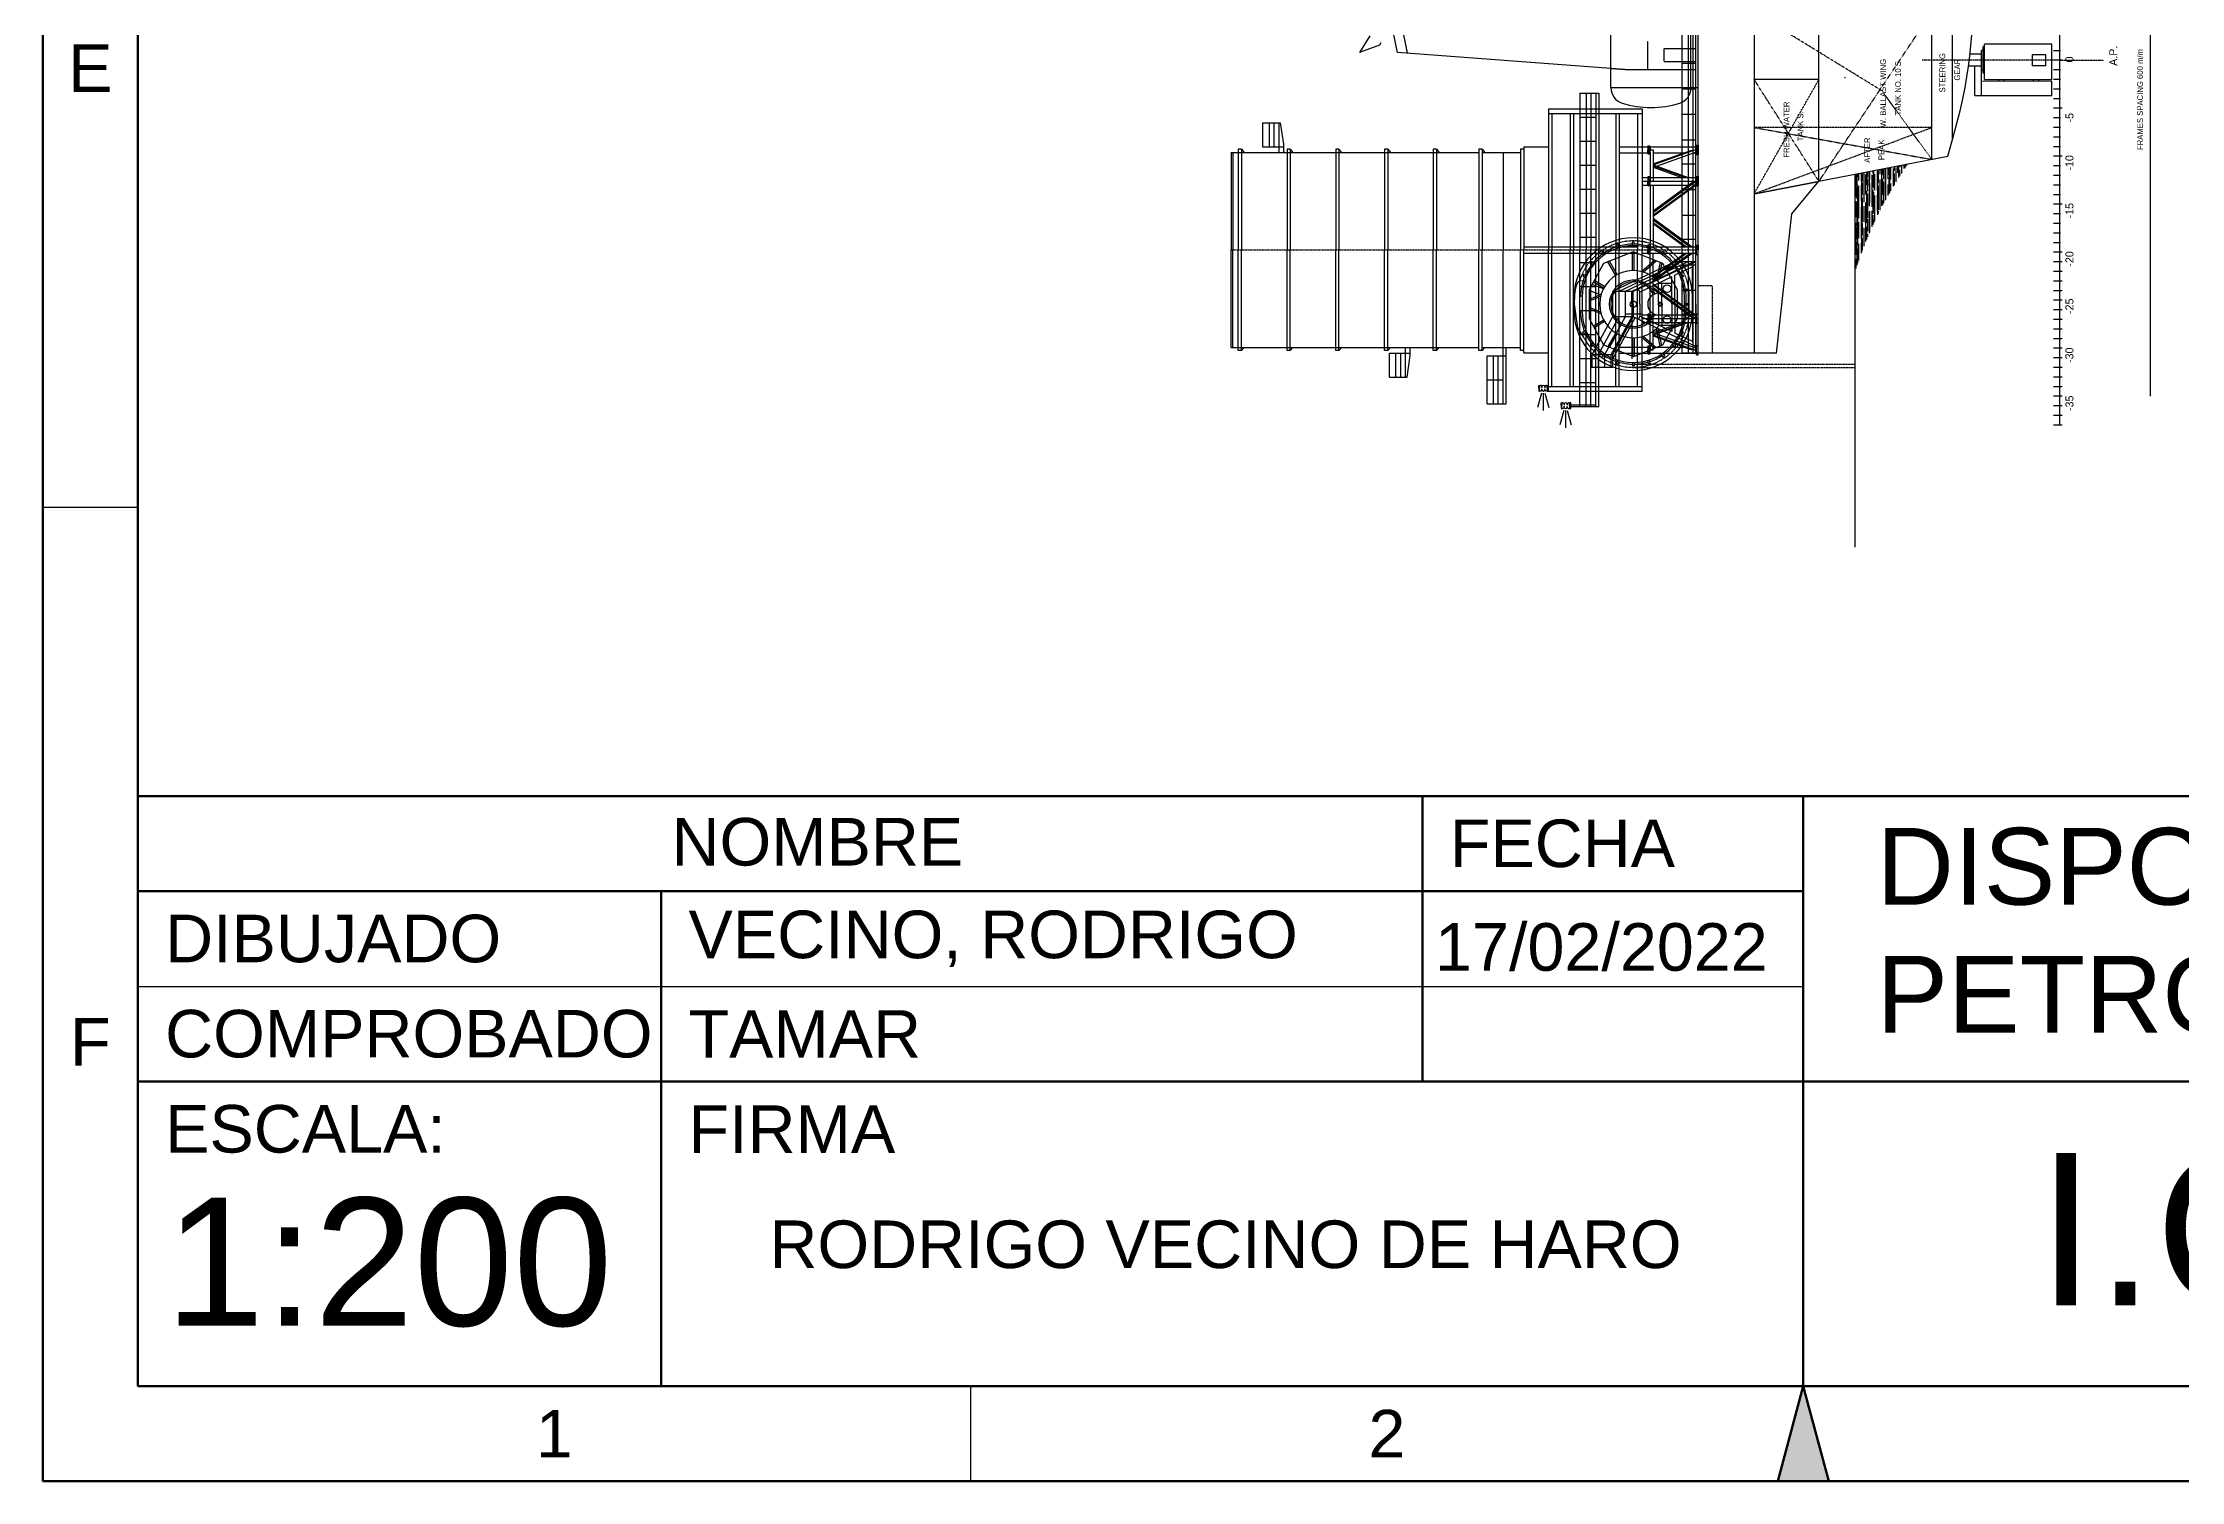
# Model space of a CAD drawing. Header units: millimetres. Extents: x 315178 to 535220, y 80241 to 421603.
# Drawn here: x 315178 to 448819, y 80241 to 170138 of the extents above; entities that cross this region are included whole.
import ezdxf

# ---------------------------------------------------------------- set-up
doc = ezdxf.new("R2010")
doc.units = ezdxf.units.MM
doc.linetypes.add('DASHDOT2', pattern=[12.7, 6.35, -3.175, 0, -3.175])
doc.linetypes.add('HIDDEN2', pattern=[4.7625, 3.175, -1.5875])
doc.layers.add('01 grueso', color=2, linetype='Continuous', lineweight=50, plot=False)
doc.layers.add('03 fina', color=3, linetype='Continuous', lineweight=25, plot=False)
doc.layers.add('05 Cotas', color=6, linetype='Continuous', lineweight=25)
for name, color, linetype in [('AUX-013', 7, 'DASHDOT2'), ('DIB-013', 7, 'Continuous'), ('DIB-018', 6, 'Continuous'), ('DIB-035', 1, 'Continuous'), ('DIB-050', 111, 'Continuous'), ('DIB-065', 4, 'Continuous'), ('EJES', 6, 'DASHDOT2'), ('OCU-035', 1, 'HIDDEN2'), ('PIPES-018', 50, 'Continuous'), ('TEX-018', 6, 'Continuous')]:
    doc.layers.add(name, color=color, linetype=linetype)

# ---------------------------------------------------------------- blocks, each defined once
blk = doc.blocks.new('*X180')
at = {"color": 0}
for p, q in [((-13936, 532862), (-13325, 532862)), ((-13714, 532790), (-12275, 532790)), ((-13595, 532750), (-12700, 532750)), ((-13435, 532695), (-12375, 532695)), ((-13075, 532862), (-11075, 532862)), ((-12966, 532528), (-12325, 532528)), ((-12892, 532500), (-9250, 532500)), ((-12779, 532458), (-12025, 532458)), ((-12525, 532360), (-11375, 532360)), ((-12450, 532750), (-8700, 532750)), ((-12249, 532250), (-9800, 532250)), ((-12108, 532192), (-11325, 532192)), ((-12088, 532790), (-11338, 532790)), ((-12075, 532528), (-10075, 532528)), ((-12025, 532695), (-11025, 532695)), ((-11946, 532125), (-11775, 532125)), ((-11837, 532458), (-11087, 532458)), ((-11711, 532025), (-10375, 532025)), ((-11654, 532000), (-10350, 532000)), ((-11587, 532125), (-10837, 532125)), ((-11255, 532790), (-9755, 532790)), ((-11075, 532192), (-9075, 532192)), ((-11025, 532360), (-10025, 532360)), ((-11005, 532458), (-9505, 532458)), ((-10775, 532695), (-8775, 532695)), ((-10755, 532125), (-9255, 532125)), ((-10725, 532862), (-9725, 532862)), ((-10025, 532025), (-9025, 532025)), ((-9850, 532000), (-8600, 532000)), ((-9775, 532360), (-7930, 532360)), ((-9725, 532528), (-8725, 532528)), ((-9568, 532790), (-8818, 532790)), ((-9475, 532862), (-8028, 532862)), ((-9317, 532458), (-8568, 532458)), ((-9300, 532250), (-8050, 532250)), ((-9067, 532125), (-8317, 532125)), ((-8775, 532025), (-7865, 532025)), ((-8750, 532500), (-7957, 532500)), ((-8735, 532790), (-8014, 532790)), ((-8725, 532192), (-7898, 532192)), ((-8485, 532458), (-7949, 532458)), ((-8475, 532528), (-7963, 532528)), ((-8425, 532695), (-7995, 532695)), ((-8350, 532000), (-7860, 532000)), ((-8235, 532125), (-7885, 532125)), ((-8200, 532750), (-8006, 532750)), ((-11325, 531858), (-10325, 531858)), ((-11191, 531792), (-10588, 531792)), ((-11099, 531750), (-10900, 531750)), ((-10971, 531690), (-9375, 531690)), ((-10577, 531500), (-9700, 531500)), ((-10505, 531792), (-9005, 531792)), ((-10497, 531460), (-10338, 531460)), ((-10400, 531750), (-9150, 531750)), ((-10325, 531522), (-9325, 531522)), ((-10289, 531355), (-8375, 531355)), ((-10255, 531460), (-8755, 531460)), ((-10075, 531858), (-8075, 531858)), ((-10000, 531250), (-7715, 531250)), ((-9967, 531188), (-9675, 531188)), ((-9854, 531128), (-8505, 531128)), ((-9655, 531020), (-9625, 531020)), ((-9619, 531000), (-7666, 531000)), ((-9450, 531500), (-7763, 531500)), ((-9375, 531020), (-7670, 531020)), ((-9355, 530852), (-8675, 530852)), ((-9325, 531188), (-8325, 531188)), ((-9254, 530795), (-8255, 530795)), ((-9175, 530750), (-7618, 530750)), ((-9075, 531522), (-7768, 531522)), ((-9063, 530685), (-8625, 530685)), ((-9025, 531690), (-8025, 531690)), ((-8900, 531750), (-7812, 531750)), ((-8818, 531792), (-8068, 531792)), ((-8568, 531460), (-7818, 531460)), ((-8375, 530685), (-7605, 530685)), ((-8325, 530852), (-7637, 530852)), ((-8317, 531128), (-7691, 531128)), ((-8075, 531188), (-7703, 531188)), ((-8068, 530795), (-7626, 530795)), ((-8025, 531355), (-7735, 531355)), ((-7985, 531792), (-7820, 531792)), ((-8781, 530518), (-7675, 530518)), ((-8752, 530500), (-7900, 530500)), ((-8690, 530462), (-8005, 530462)), ((-8507, 530350), (-7625, 530350)), ((-8240, 530182), (-7507, 530182)), ((-8158, 530130), (-7755, 530130)), ((-7981, 530015), (-7975, 530015)), ((-7958, 530000), (-7472, 530000)), ((-7950, 530250), (-7520, 530250)), ((-7818, 530462), (-7562, 530462)), ((-7675, 529848), (-7442, 529848)), ((-7655, 529798), (-7505, 529798)), ((-7625, 530015), (-7475, 530015)), ((-7567, 530130), (-7497, 530130)), ((-7550, 529750), (-7423, 529750)), ((-7483, 529680), (-7410, 529680))]:
    blk.add_line(p, q, dxfattribs=at)
blk = doc.blocks.new('OFFLO-PE')
at = {"layer": 'AUX-013'}
for p, q in [((-889, 3899), (-889, -1799)), ((-689, 3850), (-689, -1817)), ((2610, 400), (3512, 400))]:
    blk.add_line(p, q, dxfattribs=at)
for centre, start, end in [((2610, 3901), 118.27635, 180), ((3512, 3901), 0, 73.89949), ((2610, 3899), 180, 270), ((3512, 3899), 270, 0)]:
    blk.add_arc(centre, 3499, start, end, dxfattribs=at)
at = {"layer": 'DIB-013'}
for p, q in [((1585, 7384), (952, 6982)), ((1203, 7019), (1289, 7069)), ((1314, 6826), (1203, 7019)), ((1407, 6865), (1289, 7069)), ((3061, 7600), (1585, 7384)), ((3512, 7600), (2610, 7600)), ((3512, 7100), (2610, 7100)), ((3671, 7568), (3061, 7600)), ((3973, 7536), (3671, 7568)), ((4206, 7474), (3973, 7536)), ((4391, 7391), (4206, 7474)), ((4470, 7291), (4391, 7391)), ((4468, 6954), (4504, 7047)), ((4511, 7198), (4470, 7291)), ((4504, 7047), (4511, 7198)), ((4715, 6865), (4833, 7069)), ((4808, 6826), (4919, 7019)), ((4919, 7019), (4833, 7069)), ((-254, 5756), (-204, 5843)), ((-69, 5649), (-254, 5756)), ((511, 5753), (-209, 3878)), ((-13, 5732), (-204, 5843)), ((1218, 4906), (370, 5396)), ((383, 6507), (454, 6578)), ((546, 6345), (383, 6507)), ((1268, 4993), (407, 5490)), ((623, 6408), (454, 6578)), ((2163, 6664), (511, 5753)), ((1968, 5693), (1590, 6348)), ((2055, 5743), (1677, 6396)), ((3959, 6664), (2163, 6664)), ((2768, 6664), (2469, 5915)), ((2875, 6664), (2589, 5946)), ((3532, 5946), (3246, 6664)), ((3653, 5915), (3354, 6664)), ((3626, 5899), (3921, 6663)), ((5611, 5753), (3959, 6664)), ((4011, 5773), (4286, 6484)), ((4067, 5743), (4444, 6396)), ((4154, 5693), (4532, 6348)), ((4854, 4993), (5715, 5490)), ((4904, 4906), (5752, 5396)), ((5499, 6408), (5668, 6578)), ((5576, 6345), (5739, 6507)), ((6337, 3915), (5611, 5753)), ((5739, 6507), (5668, 6578)), ((6135, 5732), (6325, 5843)), ((6191, 5649), (6375, 5756)), ((6375, 5756), (6325, 5843)), ((-686, 4852), (-660, 4949)), ((-462, 4792), (-686, 4852)), ((-433, 4888), (-660, 4949)), ((6555, 4888), (6782, 4949)), ((6584, 4792), (6807, 4852)), ((6807, 4852), (6782, 4949)), ((-1089, 3899), (-1089, 3901)), ((-813, 3850), (-813, 3950)), ((-589, 3950), (-813, 3950)), ((-589, 3850), (-813, 3850)), ((-462, 3008), (-668, 2953)), ((-642, 2856), (-668, 2953)), ((-433, 2912), (-642, 2856)), ((-209, 3878), (511, 2047)), ((962, 3950), (-202, 3950)), ((962, 3850), (-190, 3850)), ((1023, 3392), (307, 2580)), ((1055, 3278), (346, 2472)), ((5067, 3278), (5776, 2472)), ((5099, 3392), (5815, 2580)), ((5160, 3950), (6324, 3950)), ((5160, 3850), (6312, 3850)), ((5611, 2047), (6337, 3915)), ((6555, 2912), (6764, 2856)), ((6584, 3008), (6790, 2953)), ((6711, 3950), (6935, 3950)), ((6711, 3850), (6935, 3850)), ((6764, 2856), (6790, 2953)), ((6935, 3850), (6935, 3950)), ((7211, 3901), (7211, 3899)), ((-69, 2151), (-248, 2048)), ((-248, 2048), (-198, 1961)), ((-13, 2068), (-198, 1961)), ((546, 1455), (406, 1316)), ((443, 2221), (1537, 2455)), ((623, 1392), (476, 1245)), ((480, 2127), (1621, 2371)), ((511, 2047), (2163, 1136)), ((3959, 1136), (5611, 2047)), ((5642, 2127), (4501, 2371)), ((5679, 2221), (4585, 2455)), ((5499, 1392), (5645, 1245)), ((5576, 1455), (5716, 1316)), ((6135, 2068), (6319, 1961)), ((6191, 2151), (6369, 2048)), ((6369, 2048), (6319, 1961)), ((406, 1316), (476, 1245)), ((1314, 974), (1221, 813)), ((1221, 813), (1307, 763)), ((1407, 935), (1307, 763)), ((2160, 732), (2112, 552)), ((2209, 526), (2112, 552)), ((2163, 1136), (3959, 1136)), ((2260, 719), (2209, 526)), ((2610, 700), (3512, 700)), ((2610, 600), (3011, 600)), ((2610, 200), (3512, 200)), ((3011, 700), (3011, 499)), ((3111, 499), (3011, 499)), ((3111, 700), (3111, 499)), ((3111, 600), (3512, 600)), ((3861, 719), (3918, 508)), ((4015, 534), (3918, 508)), ((3962, 732), (4015, 534)), ((4715, 935), (4814, 763)), ((4808, 974), (4901, 813)), ((4901, 813), (4814, 763)), ((5716, 1316), (5645, 1245))]:
    blk.add_line(p, q, dxfattribs=at)
blk.add_circle((3061, 3900), 200, dxfattribs=at)
for centre, radius, start, end in [((2610, 3901), 3699, 90, 180), ((2610, 3901), 3199, 90, 180), ((2610, 3901), 3299, 114.08315, 128.59193), ((2610, 3901), 3299, 90, 112.33405), ((3512, 3901), 3699, 0, 90), ((3512, 3901), 3299, 67.66595, 90), ((3512, 3901), 3199, 0, 90), ((3512, 3901), 3299, 51.40807, 65.91685), ((2610, 3901), 3299, 146.96561, 162.11991), ((2610, 3901), 3299, 130.33689, 145.22473), ((3061, 3900), 2100, 308.84888, 231.15112), ((3061, 3900), 1500, 295.29383, 244.70617), ((3512, 3901), 3299, 34.77527, 49.66311), ((3512, 3901), 3299, 17.88009, 33.03439), ((2610, 3901), 3299, 163.8578, 179.14896), ((3061, 3900), 1400, 295.41568, 244.58432), ((3512, 3901), 3299, 0.85104, 16.1422), ((2610, 3899), 3699, 180, 270), ((2610, 3899), 3299, 180.85104, 196.1422), ((2610, 3899), 3199, 180, 270), ((2610, 3899), 3299, 197.88009, 213.03439), ((3512, 3899), 3199, 270, 0), ((3512, 3899), 3699, 270, 0), ((3512, 3899), 3299, 326.96561, 342.11991), ((3512, 3899), 3299, 343.8578, 359.14896), ((2610, 3899), 3299, 214.77527, 229.66311), ((3512, 3899), 3299, 310.33689, 325.22473), ((2610, 3899), 3299, 231.40807, 245.91685), ((2610, 3899), 3299, 247.66595, 261.70834), ((2610, 3899), 3299, 263.4605, 270), ((3512, 3899), 3299, 270, 276.5395), ((3512, 3899), 3299, 278.29166, 292.33405), ((3512, 3899), 3299, 294.08315, 308.59193)]:
    blk.add_arc(centre, radius, start, end, dxfattribs=at)
at = {"layer": 'DIB-018'}
for p, q in [((-903, 5200), (-903, 6500)), ((-103, 6500), (-903, 6500)), ((-103, 6100), (-903, 6100)), ((-103, 5700), (-903, 5700)), ((2277, 5200), (-103, 6500)), ((-103, 5200), (-103, 6500)), ((2277, 4800), (-103, 6100)), ((2277, 4400), (-103, 5700)), ((-103, 5300), (-903, 5300)), ((-103, 5200), (-903, 5200)), ((2222, 3785), (-368, 5200)), ((2277, 4000), (-103, 5300)), ((2277, 3900), (-103, 5200)), ((3845, 5200), (2277, 5200)), ((2277, 3900), (2277, 5200)), ((3845, 4800), (2277, 4800)), ((3845, 4400), (2277, 4400)), ((5706, 1300), (3845, 5200)), ((3845, 3900), (3845, 5200)), ((5706, 900), (3845, 4800)), ((5706, 500), (3845, 4400)), ((2277, 4000), (-359, 4000)), ((415, 0), (2277, 3900)), ((1351, 1496), (2308, 3500)), ((2308, 3500), (2127, 3586)), ((3061, 4000), (2277, 4000)), ((3061, 3900), (2277, 3900)), ((3061, 3500), (2308, 3500)), ((3061, 4000), (3845, 4000)), ((3061, 3900), (3845, 3900)), ((3061, 3500), (3814, 3500)), ((3814, 3500), (3995, 3586)), ((4771, 1496), (3814, 3500)), ((5706, 100), (3845, 4000)), ((5706, 0), (3845, 3900)), ((3061, 1496), (1351, 1496)), ((3061, 2319), (1744, 2319)), ((1744, 2319), (1744, 1496)), ((3061, 2119), (1744, 2119)), ((3061, 2319), (4378, 2319)), ((3061, 2119), (4378, 2119)), ((3061, 1496), (4771, 1496)), ((4378, 2319), (4378, 1496)), ((3061, 0), (415, 0)), ((733, 200), (1256, 1296)), ((3061, 200), (733, 200)), ((3061, 1296), (1256, 1296)), ((3061, 1296), (4866, 1296)), ((3061, 200), (5389, 200)), ((3061, 0), (5706, 0)), ((5389, 200), (4866, 1296)), ((5706, 0), (5706, 1300))]:
    blk.add_line(p, q, dxfattribs=at)
for centre, radius in [((2093, 1789), 240), ((3061, 2215), 127), ((3061, 2215), 80.4), ((4029, 1789), 240)]:
    blk.add_circle(centre, radius, dxfattribs=at)
blk.add_arc((3061, 2319), 679, 0, 180, dxfattribs=at)

msp = doc.modelspace()

# ---------------------------------------------------------------- hatches: boundary and pattern name
at = {"layer": '01 grueso'}
h = msp.add_hatch(color=256, dxfattribs=at)
h.dxf.hatch_style = 1
h.paths.add_polyline_path([(426792, 80241), (423605, 80241), (425199, 86188)])

# ---------------------------------------------------------------- linework, layer by layer
for p, q in [((321125, 415656), (321125, 86188)), ((321125, 123060), (529272, 123060)), ((401410, 123060), (401410, 105218)), ((425199, 123060), (425199, 86188)), ((321125, 117113), (425199, 117113)), ((353834, 117113), (353834, 86188)), ((321125, 105218), (529272, 105218)), ((321125, 86188), (529272, 86188)), ((425199, 86188), (423605, 80241)), ((425199, 86188), (426792, 80241))]:
    msp.add_line(p, q, dxfattribs=at)
msp.add_lwpolyline([(315178, 80241), (535220, 80241), (535220, 421603), (315178, 421603)], close=True, dxfattribs=at)
at = {"layer": '03 fina'}
for p, q in [((321125, 141099), (315178, 141099)), ((321125, 111166), (425199, 111166)), ((373162, 86188), (373162, 80241))]:
    msp.add_line(p, q, dxfattribs=at)
at = {"layer": 'AUX-013'}
for p, q in [((430116, 167137), (422127, 172043)), ((426177, 161480), (433227, 172043)), ((441177, 169043), (432634, 169043)), ((441267, 169043), (443962, 169043)), ((422127, 160699), (426177, 167843)), ((426177, 161480), (422127, 167843)), ((433227, 162849), (430116, 167137)), ((422127, 164843), (433227, 162849)), ((422127, 160699), (433227, 164843)), ((389450, 157193), (418627, 157193)), ((420276, 149854), (428427, 149854)), ((420294, 150055), (428427, 150055))]:
    msp.add_line(p, q, dxfattribs=at)
at = {"layer": 'DIB-013'}
for p, q in [((408675, 148725), (408724, 148725)), ((408675, 148549), (408675, 148725)), ((408675, 148549), (408675, 148373)), ((408675, 148373), (408724, 148373)), ((408724, 148725), (408724, 148549)), ((408724, 148373), (408724, 148549)), ((408860, 148644), (408860, 148581)), ((408860, 148455), (408860, 148518)), ((409057, 148644), (409057, 148581)), ((409057, 148455), (409057, 148518)), ((409194, 148725), (409242, 148725)), ((409194, 148549), (409194, 148725)), ((409194, 148549), (409194, 148373)), ((409194, 148373), (409280, 148373)), ((409280, 148725), (409232, 148725)), ((409280, 148373), (409280, 148725)), ((408846, 148240), (408598, 147351)), ((408947, 148240), (408947, 147166)), ((409049, 148240), (409297, 147351)), ((410236, 147149), (409989, 146260)), ((410065, 147635), (410115, 147635)), ((410065, 147459), (410065, 147635)), ((410065, 147459), (410065, 147283)), ((410065, 147283), (410115, 147283)), ((410115, 147635), (410115, 147459)), ((410115, 147283), (410115, 147459)), ((410251, 147553), (410251, 147490)), ((410251, 147365), (410251, 147428)), ((410338, 147149), (410338, 146076)), ((410440, 147149), (410687, 146260)), ((410447, 147553), (410447, 147490)), ((410447, 147365), (410447, 147428)), ((410584, 147635), (410633, 147635)), ((410584, 147459), (410584, 147635)), ((410584, 147459), (410584, 147283)), ((410584, 147283), (410671, 147283)), ((410671, 147635), (410622, 147635)), ((410671, 147283), (410671, 147635))]:
    msp.add_line(p, q, dxfattribs=at)
for centre, radius, start, end in [((408789, 148653), 71.6, 349.04921, 157.00569), ((408789, 148446), 71.6, 202.99431, 10.95079), ((408958, 148625), 99.9, 0, 180), ((408958, 148473), 99.9, 180, 0), ((409128, 148653), 71.6, 22.99431, 190.95079), ((409128, 148446), 71.6, 169.04921, 337.00569), ((410180, 147562), 71.6, 349.04921, 157.00569), ((410180, 147355), 71.6, 202.99431, 10.95079), ((410349, 147535), 99.9, 0, 180), ((410349, 147383), 99.9, 180, 0), ((410518, 147562), 71.6, 22.99431, 190.95079), ((410518, 147355), 71.6, 169.04921, 337.00569)]:
    msp.add_arc(centre, radius, start, end, dxfattribs=at)
at = {"layer": 'DIB-018'}
for p, q in [((446907, 148043), (446907, 405622)), ((441227, 157043), (441227, 404263)), ((441227, 157043), (441227, 400843)), ((441227, 146243), (441227, 398443)), ((417627, 162547), (417627, 177443)), ((418027, 150743), (418027, 177278)), ((418327, 162547), (418327, 176970)), ((418477, 168847), (417627, 168847)), ((440356, 169376), (439495, 169376)), ((439495, 169376), (439495, 168700)), ((440356, 168700), (439495, 168700)), ((440356, 168700), (440356, 169376)), ((441277, 169643), (440827, 169643)), ((441377, 169043), (440827, 169043)), ((441277, 168443), (440827, 168443)), ((441277, 169643), (441177, 169643)), ((441377, 169043), (441177, 169043)), ((441277, 168443), (441177, 168443)), ((441277, 169643), (441267, 169643)), ((441277, 169643), (441267, 169643)), ((441277, 169043), (441267, 169043)), ((441277, 169043), (441267, 169043)), ((441277, 168443), (441267, 168443)), ((441277, 168443), (441267, 168443)), ((418477, 167247), (417627, 167247)), ((418477, 167247), (417627, 167247)), ((418477, 167247), (417627, 167247)), ((437417, 167740), (437417, 167843)), ((437747, 167739), (437747, 167843)), ((439596, 167731), (439596, 167843)), ((439925, 167730), (439925, 167843)), ((441277, 167843), (440827, 167843)), ((441277, 167243), (440827, 167243)), ((441277, 167843), (441177, 167843)), ((441277, 167243), (441177, 167243)), ((441277, 167843), (441267, 167843)), ((441277, 167843), (441267, 167843)), ((441277, 167243), (441267, 167243)), ((441277, 167243), (441267, 167243)), ((411227, 166988), (411227, 157193)), ((411227, 166988), (412227, 166988)), ((411627, 166988), (411627, 157193)), ((411927, 166988), (411927, 157193)), ((441277, 166643), (440827, 166643)), ((441377, 166043), (440827, 166043)), ((441277, 166643), (441177, 166643)), ((441377, 166043), (441177, 166043)), ((441277, 166643), (441267, 166643)), ((441277, 166643), (441267, 166643)), ((441277, 166043), (441267, 166043)), ((441277, 166043), (441267, 166043)), ((391414, 165140), (391414, 163640)), ((391414, 165140), (392414, 165140)), ((391814, 165140), (391814, 163640)), ((392114, 165140), (392114, 163640)), ((411227, 165488), (412227, 165488)), ((418477, 165647), (417627, 165647)), ((418477, 165647), (417627, 165647)), ((441277, 165443), (440827, 165443)), ((441277, 164843), (440827, 164843)), ((441277, 165443), (441177, 165443)), ((441277, 164843), (441177, 164843)), ((441277, 165443), (441267, 165443)), ((441277, 165443), (441267, 165443)), ((441277, 164843), (441267, 164843)), ((441277, 164843), (441267, 164843)), ((391414, 163640), (392717, 163640)), ((411227, 163988), (412227, 163988)), ((415827, 162510), (418527, 163481)), ((415827, 162563), (418175, 163408)), ((416034, 162436), (418527, 163332)), ((418477, 164047), (417627, 164047)), ((418477, 164047), (417627, 164047)), ((418175, 163408), (418323, 163408)), ((441277, 164243), (440827, 164243)), ((441277, 163643), (440827, 163643)), ((441377, 163043), (440827, 163043)), ((441277, 164243), (441177, 164243)), ((441277, 163643), (441177, 163643)), ((441377, 163043), (441177, 163043)), ((441277, 164243), (441267, 164243)), ((441277, 164243), (441267, 164243)), ((441277, 163643), (441267, 163643)), ((441277, 163643), (441267, 163643)), ((441277, 163043), (441267, 163043)), ((441277, 163043), (441267, 163043)), ((411227, 162488), (412227, 162488)), ((415827, 162510), (418015, 161723)), ((415827, 162457), (417868, 161723)), ((415827, 162361), (417602, 161723)), ((417627, 157847), (417627, 162547)), ((418477, 162547), (417627, 162547)), ((418477, 162547), (417627, 162547)), ((418477, 162547), (417627, 162547)), ((418477, 162547), (417627, 162547)), ((418327, 157847), (418327, 162547)), ((441277, 162443), (440827, 162443)), ((441277, 161843), (440827, 161843)), ((441277, 162443), (441177, 162443)), ((441277, 161843), (441177, 161843)), ((441277, 162443), (441267, 162443)), ((441277, 162443), (441267, 162443)), ((441277, 161843), (441267, 161843)), ((441277, 161843), (441267, 161843)), ((411227, 160988), (412227, 160988)), ((415827, 159633), (418352, 161483)), ((415827, 159540), (418479, 161483)), ((415827, 159367), (418527, 161345)), ((415827, 159305), (418527, 161283)), ((418477, 160947), (417627, 160947)), ((418477, 160947), (417627, 160947)), ((441277, 161243), (440827, 161243)), ((441277, 160643), (440827, 160643)), ((441277, 161243), (441177, 161243)), ((441277, 160643), (441177, 160643)), ((441277, 161243), (441267, 161243)), ((441277, 161243), (441267, 161243)), ((441277, 160643), (441267, 160643)), ((441277, 160643), (441267, 160643)), ((411227, 159488), (412227, 159488)), ((415827, 159172), (418254, 157393)), ((415827, 159079), (418127, 157393)), ((418477, 159347), (417627, 159347)), ((418477, 159347), (417627, 159347)), ((441377, 160043), (440827, 160043)), ((441277, 159443), (440827, 159443)), ((441377, 160043), (441177, 160043)), ((441277, 159443), (441177, 159443)), ((441277, 160043), (441267, 160043)), ((441277, 160043), (441267, 160043)), ((441277, 159443), (441267, 159443)), ((441277, 159443), (441267, 159443)), ((411227, 157988), (412227, 157988)), ((415827, 158905), (417891, 157393)), ((415827, 158843), (417806, 157393)), ((417627, 153147), (417627, 157847)), ((418477, 157847), (417627, 157847)), ((418477, 157847), (417627, 157847)), ((418477, 157847), (417627, 157847)), ((418477, 157847), (417627, 157847)), ((418327, 153147), (418327, 157847)), ((441277, 158843), (440827, 158843)), ((441277, 158243), (440827, 158243)), ((441277, 158843), (441177, 158843)), ((441277, 158243), (441177, 158243)), ((441277, 158843), (441267, 158843)), ((441277, 158843), (441267, 158843)), ((441277, 158243), (441267, 158243)), ((441277, 158243), (441267, 158243)), ((411227, 147398), (411227, 157193)), ((411227, 156398), (412227, 156398)), ((411627, 147398), (411627, 157193)), ((411927, 147398), (411927, 157193)), ((415827, 155215), (418254, 156993)), ((415827, 155308), (418127, 156993)), ((415827, 155481), (417891, 156993)), ((415827, 155543), (417806, 156993)), ((441277, 157643), (440827, 157643)), ((441377, 157043), (440827, 157043)), ((441377, 156443), (440827, 156443)), ((441277, 157643), (441177, 157643)), ((441377, 157043), (441177, 157043)), ((441227, 157043), (441227, 157193)), ((441277, 157643), (441267, 157643)), ((441277, 157643), (441267, 157643)), ((415827, 155082), (418527, 153103)), ((418477, 156247), (417627, 156247)), ((418477, 156247), (417627, 156247)), ((418477, 156247), (417627, 156247)), ((418477, 156247), (417627, 156247)), ((441377, 155843), (440827, 155843)), ((441377, 155243), (440827, 155243)), ((411227, 154898), (412227, 154898)), ((415827, 155020), (418527, 153041)), ((415827, 154846), (418479, 152903)), ((415827, 154753), (418352, 152903)), ((418477, 154647), (417627, 154647)), ((418477, 154647), (417627, 154647)), ((418477, 154647), (417627, 154647)), ((418477, 154647), (417627, 154647)), ((441377, 154643), (440827, 154643)), ((441377, 154043), (440827, 154043)), ((441227, 154643), (441227, 154943)), ((411227, 153398), (412227, 153398)), ((414077, 153192), (415077, 153192)), ((415827, 151876), (418015, 152663)), ((415827, 151929), (417868, 152663)), ((415827, 152025), (417602, 152663)), ((417627, 150743), (417627, 153147)), ((418477, 153147), (417627, 153147)), ((418477, 153147), (417627, 153147)), ((418477, 153147), (417627, 153147)), ((418477, 153147), (417627, 153147)), ((417627, 151343), (417627, 153147)), ((418327, 150743), (418327, 153147)), ((418327, 151343), (418327, 153147)), ((441377, 153443), (440827, 153443)), ((441377, 152843), (440827, 152843)), ((411227, 151898), (412227, 151898)), ((415827, 151876), (418527, 150905)), ((415827, 151823), (418175, 150979)), ((416034, 151951), (418527, 151054)), ((441377, 152243), (440827, 152243)), ((441377, 151643), (440827, 151643)), ((441377, 151043), (440827, 151043)), ((399339, 149246), (399339, 150746)), ((399339, 150746), (400642, 150746)), ((399739, 149246), (399739, 150746)), ((400039, 149246), (400039, 150746)), ((405435, 147577), (405435, 150577)), ((405435, 150577), (406635, 150577)), ((405835, 147577), (405835, 150577)), ((406135, 147577), (406135, 150577)), ((411227, 150398), (412227, 150398)), ((418477, 150743), (417627, 150743)), ((418175, 150979), (418323, 150979)), ((441377, 150443), (440827, 150443)), ((441377, 149843), (440827, 149843)), ((399339, 149246), (400339, 149246)), ((405435, 149077), (406435, 149077)), ((411227, 148898), (412227, 148898)), ((441377, 149243), (440827, 149243)), ((441377, 148643), (440827, 148643)), ((405435, 147577), (406435, 147577)), ((410671, 147505), (412227, 147505)), ((410671, 147398), (412227, 147398)), ((441377, 148043), (440827, 148043)), ((441377, 147443), (440827, 147443)), ((441377, 146843), (440827, 146843)), ((441377, 146243), (440827, 146243))]:
    msp.add_line(p, q, dxfattribs=at)
at = {"layer": 'DIB-035'}
for p, q in [((398120, 170562), (397471, 169522)), ((398706, 169990), (397471, 169522)), ((398799, 170138), (398706, 169990)), ((436417, 169876), (436417, 168254)), ((436527, 169876), (436417, 169876)), ((440727, 170043), (436527, 170043)), ((436527, 167843), (436527, 170043)), ((440727, 167843), (440727, 170043)), ((436341, 168670), (435529, 168670)), ((436341, 169416), (435621, 169416)), ((435927, 166843), (435927, 168670)), ((436417, 169660), (436341, 169660)), ((436341, 166843), (436341, 169660)), ((436417, 168427), (436341, 168427)), ((440727, 167727), (436341, 167744)), ((436417, 168254), (436527, 168254)), ((436527, 167843), (440727, 167843)), ((440727, 166843), (440727, 167727)), ((409280, 166013), (409280, 157193)), ((409280, 166013), (415127, 166013)), ((409280, 165723), (415127, 165723)), ((409480, 165723), (409480, 157193)), ((410630, 165723), (410630, 157193)), ((410830, 165723), (410830, 157193)), ((412227, 166988), (412227, 157193)), ((412227, 166988), (412427, 166988)), ((412427, 166988), (412427, 157193)), ((413487, 165723), (413487, 157193)), ((413687, 165723), (413687, 157193)), ((414837, 165723), (414837, 157193)), ((415127, 166013), (415127, 157193)), ((435927, 166843), (440736, 166843)), ((392414, 165140), (392414, 163289)), ((392414, 165140), (392509, 165140)), ((392509, 165140), (392717, 163801)), ((389450, 163289), (404940, 163289)), ((389450, 163289), (389450, 157193)), ((389550, 163289), (389550, 157193)), ((389887, 163487), (389887, 157193)), ((390087, 163487), (389887, 163487)), ((389887, 163289), (389887, 157193)), ((390087, 163487), (390087, 157193)), ((390087, 163487), (390261, 163289)), ((392717, 163801), (392717, 163289)), ((392935, 163487), (392935, 157193)), ((393135, 163487), (392935, 163487)), ((392935, 163289), (392935, 157193)), ((393135, 163487), (393135, 157193)), ((393135, 163487), (393309, 163289)), ((395983, 163487), (395983, 157193)), ((396183, 163487), (395983, 163487)), ((395983, 163289), (395983, 157193)), ((396183, 163487), (396183, 157193)), ((396183, 163487), (396357, 163289)), ((399031, 163487), (399031, 157193)), ((399231, 163487), (399031, 163487)), ((399031, 163289), (399031, 157193)), ((399231, 163487), (399231, 157193)), ((399231, 163487), (399405, 163289)), ((400339, 163289), (400539, 163289)), ((402079, 163487), (402079, 157193)), ((402279, 163487), (402079, 163487)), ((402079, 163289), (402079, 157193)), ((402079, 163289), (402079, 157193)), ((402279, 163487), (402279, 157193)), ((402279, 163487), (402453, 163289)), ((404927, 163487), (404927, 157193)), ((405127, 163487), (404927, 163487)), ((405127, 163487), (405127, 157193)), ((405127, 163487), (405301, 163289)), ((405140, 163289), (407530, 163289)), ((406435, 163289), (406435, 157193)), ((406435, 163289), (406635, 163289)), ((407530, 163487), (407530, 157193)), ((407730, 163487), (407530, 163487)), ((407730, 163629), (407730, 157193)), ((407730, 163629), (409280, 163629)), ((413687, 163643), (415477, 163643)), ((413687, 163263), (415477, 163263)), ((415477, 163658), (415477, 163443)), ((415477, 163228), (415477, 163443)), ((415512, 163693), (415517, 163693)), ((415512, 163193), (415517, 163193)), ((415552, 163658), (415552, 163443)), ((415552, 163658), (415552, 163443)), ((415552, 163228), (415552, 163443)), ((415552, 163228), (415552, 163443)), ((415587, 163693), (415592, 163693)), ((415587, 163193), (415592, 163193)), ((415627, 163658), (415627, 163443)), ((415627, 163643), (418527, 163643)), ((415627, 163228), (415627, 163443)), ((415627, 163443), (415827, 163443)), ((415627, 163289), (415627, 161483)), ((415827, 163443), (415827, 161483)), ((415827, 163263), (417774, 163263)), ((418335, 163263), (418527, 163263)), ((418527, 163743), (418527, 163163)), ((418527, 163743), (418627, 163743)), ((418527, 163163), (418627, 163163)), ((418627, 163743), (418627, 163163)), ((415127, 161723), (415477, 161723)), ((415477, 161726), (415477, 161483)), ((415512, 161761), (415517, 161761)), ((415552, 161726), (415552, 161511)), ((415552, 161726), (415552, 161483)), ((415587, 161761), (415592, 161761)), ((415627, 161726), (415627, 161511)), ((415627, 161723), (418527, 161723)), ((417627, 157847), (417627, 162547)), ((418327, 157847), (418327, 162547)), ((418527, 161773), (418627, 161773)), ((418527, 161773), (418527, 161193)), ((418627, 161773), (418627, 161193)), ((418627, 161723), (418627, 161243)), ((415127, 161483), (415477, 161483)), ((415127, 161243), (415477, 161243)), ((415477, 161240), (415477, 161483)), ((415512, 161205), (415517, 161205)), ((415552, 161240), (415552, 161483)), ((415552, 161483), (418627, 161483)), ((415552, 161240), (415552, 161455)), ((415587, 161205), (415592, 161205)), ((415627, 161240), (415627, 161483)), ((415627, 161243), (415627, 157193)), ((415627, 161243), (418024, 161243)), ((415827, 161243), (415827, 157393)), ((418473, 161243), (418527, 161243)), ((418527, 161193), (418627, 161193)), ((417627, 153147), (417627, 157847)), ((418327, 153147), (418327, 157847)), ((389450, 151097), (389450, 157193)), ((389550, 151097), (389550, 157193)), ((389887, 151097), (389887, 157193)), ((389887, 150899), (389887, 157193)), ((390087, 150899), (390087, 157193)), ((392935, 151097), (392935, 157193)), ((392935, 150899), (392935, 157193)), ((393135, 150899), (393135, 157193)), ((395983, 151097), (395983, 157193)), ((395983, 150899), (395983, 157193)), ((396183, 150899), (396183, 157193)), ((399031, 151097), (399031, 157193)), ((399031, 150899), (399031, 157193)), ((399231, 150899), (399231, 157193)), ((402079, 150899), (402079, 157193)), ((402079, 151097), (402079, 157193)), ((402079, 151097), (402079, 157193)), ((402279, 150899), (402279, 157193)), ((404927, 150899), (404927, 157193)), ((405127, 150899), (405127, 157193)), ((406435, 151097), (406435, 157193)), ((407530, 150899), (407530, 157193)), ((407730, 157393), (414837, 157393)), ((407730, 150757), (407730, 157193)), ((407730, 156993), (414837, 156993)), ((409280, 148373), (409280, 157193)), ((409480, 148663), (409480, 157193)), ((410630, 148663), (410630, 157193)), ((410830, 148663), (410830, 157193)), ((412227, 147398), (412227, 157193)), ((412427, 147398), (412427, 157193)), ((413487, 148663), (413487, 157193)), ((413687, 148663), (413687, 157193)), ((414837, 148663), (414837, 157193)), ((415127, 157393), (415477, 157393)), ((415127, 148373), (415127, 157193)), ((415127, 156993), (415477, 156993)), ((415477, 157408), (415477, 157193)), ((415477, 157408), (415477, 157193)), ((415477, 156978), (415477, 157193)), ((415477, 156978), (415477, 157193)), ((415512, 157443), (415517, 157443)), ((415512, 157443), (415517, 157443)), ((415512, 156943), (415517, 156943)), ((415512, 156943), (415517, 156943)), ((415552, 157408), (415552, 157193)), ((415552, 157408), (415552, 157193)), ((415552, 157408), (415552, 157193)), ((415552, 157408), (415552, 157193)), ((415552, 156978), (415552, 157193)), ((415552, 156978), (415552, 157193)), ((415552, 156978), (415552, 157193)), ((415552, 156978), (415552, 157193)), ((415587, 157443), (415592, 157443)), ((415587, 157443), (415592, 157443)), ((415587, 156943), (415592, 156943)), ((415587, 156943), (415592, 156943)), ((415627, 157408), (415627, 157193)), ((415627, 157408), (415627, 157193)), ((415627, 157393), (418527, 157393)), ((415627, 153143), (415627, 157193)), ((415627, 156978), (415627, 157193)), ((415627, 156978), (415627, 157193)), ((415627, 156993), (418527, 156993)), ((415827, 153143), (415827, 156993)), ((418527, 157483), (418627, 157483)), ((418527, 157483), (418527, 157193)), ((418527, 156903), (418527, 157193)), ((418527, 156903), (418627, 156903)), ((418627, 157483), (418627, 157193)), ((418627, 157393), (418627, 157193)), ((418627, 156903), (418627, 157193)), ((418627, 156993), (418627, 157193)), ((415127, 153143), (415477, 153143)), ((415127, 152903), (415477, 152903)), ((415127, 152663), (415477, 152663)), ((415477, 153146), (415477, 152903)), ((415477, 152660), (415477, 152903)), ((415512, 153181), (415517, 153181)), ((415512, 152625), (415517, 152625)), ((415552, 153146), (415552, 152931)), ((415552, 153146), (415552, 152903)), ((415552, 152903), (418627, 152903)), ((415552, 152660), (415552, 152903)), ((415552, 152660), (415552, 152875)), ((415587, 153181), (415592, 153181)), ((415587, 152625), (415592, 152625)), ((415627, 153146), (415627, 152903)), ((415627, 153143), (418024, 153143)), ((415627, 151097), (415627, 152903)), ((415627, 152660), (415627, 152875)), ((415627, 152663), (418527, 152663)), ((415827, 150943), (415827, 152903)), ((418473, 153143), (418527, 153143)), ((418527, 152613), (418527, 153193)), ((418527, 153193), (418627, 153193)), ((418527, 152613), (418627, 152613)), ((418627, 152613), (418627, 153193)), ((418627, 152663), (418627, 153143)), ((389450, 151097), (404940, 151097)), ((390087, 150899), (390261, 151097)), ((393135, 150899), (393309, 151097)), ((396183, 150899), (396357, 151097)), ((399231, 150899), (399405, 151097)), ((400339, 149246), (400339, 151097)), ((400339, 151097), (400539, 151097)), ((400642, 150586), (400642, 151097)), ((402279, 150899), (402453, 151097)), ((405127, 150899), (405301, 151097)), ((405140, 151097), (407530, 151097)), ((406435, 147577), (406435, 151097)), ((406435, 151097), (406635, 151097)), ((406635, 147577), (406635, 151097)), ((413687, 151123), (415477, 151123)), ((415477, 151158), (415477, 150943)), ((415512, 151193), (415517, 151193)), ((415552, 151158), (415552, 150943)), ((415552, 151158), (415552, 150943)), ((415587, 151193), (415592, 151193)), ((415627, 151158), (415627, 150943)), ((415827, 151123), (417774, 151123)), ((418335, 151123), (418527, 151123)), ((418527, 151223), (418627, 151223)), ((418527, 150643), (418527, 151223)), ((418627, 150643), (418627, 151223)), ((390087, 150899), (389887, 150899)), ((393135, 150899), (392935, 150899)), ((396183, 150899), (395983, 150899)), ((399231, 150899), (399031, 150899)), ((400434, 149246), (400642, 150586)), ((402279, 150899), (402079, 150899)), ((405127, 150899), (404927, 150899)), ((407730, 150899), (407530, 150899)), ((407730, 150757), (409280, 150757)), ((413687, 150743), (415477, 150743)), ((415477, 150728), (415477, 150943)), ((415512, 150693), (415517, 150693)), ((415552, 150728), (415552, 150943)), ((415552, 150728), (415552, 150943)), ((415587, 150693), (415592, 150693)), ((415627, 150943), (415827, 150943)), ((415627, 150728), (415627, 150943)), ((415627, 150743), (418527, 150743)), ((418527, 150643), (418627, 150643)), ((400339, 149246), (400434, 149246)), ((409280, 148663), (415127, 148663)), ((409280, 148373), (415127, 148373)), ((406435, 147577), (406635, 147577)), ((412227, 147398), (412427, 147398))]:
    msp.add_line(p, q, dxfattribs=at)
for centre, start, end in [((415512, 163658), 90, 180), ((415512, 163228), 180, 270), ((415517, 163658), 0, 90), ((415517, 163228), 270, 0), ((415587, 163658), 90, 180), ((415587, 163228), 180, 270), ((415592, 163658), 0, 90), ((415592, 163228), 270, 0), ((415512, 161726), 90, 180), ((415517, 161726), 0, 90), ((415587, 161726), 90, 180), ((415592, 161726), 0, 90), ((415512, 161240), 180, 270), ((415517, 161240), 270, 0), ((415587, 161240), 180, 270), ((415592, 161240), 270, 0), ((415512, 157408), 90, 180), ((415512, 157408), 90, 180), ((415512, 156978), 180, 270), ((415512, 156978), 180, 270), ((415517, 157408), 0, 90), ((415517, 157408), 0, 90), ((415517, 156978), 270, 0), ((415517, 156978), 270, 0), ((415587, 157408), 90, 180), ((415587, 157408), 90, 180), ((415587, 156978), 180, 270), ((415587, 156978), 180, 270), ((415592, 157408), 0, 90), ((415592, 157408), 0, 90), ((415592, 156978), 270, 0), ((415592, 156978), 270, 0), ((415512, 153146), 90, 180), ((415512, 152660), 180, 270), ((415517, 153146), 0, 90), ((415517, 152660), 270, 0), ((415587, 153146), 90, 180), ((415587, 152660), 180, 270), ((415592, 153146), 0, 90), ((415592, 152660), 270, 0), ((415512, 151158), 90, 180), ((415517, 151158), 0, 90), ((415587, 151158), 90, 180), ((415592, 151158), 0, 90), ((415512, 150728), 180, 270), ((415517, 150728), 270, 0), ((415587, 150728), 180, 270), ((415592, 150728), 270, 0)]:
    msp.add_arc(centre, 35, start, end, dxfattribs=at)
at = {"layer": 'DIB-050'}
for p, q in [((399847, 169535), (398227, 177443)), ((418477, 150743), (418477, 176443)), ((413177, 167316), (413177, 174860)), ((418177, 167316), (418177, 174860)), ((413177, 168523), (399847, 169535)), ((418627, 167316), (413177, 167316)), ((426177, 161480), (434227, 163043)), ((424477, 159443), (426177, 161480)), ((423527, 150743), (424477, 159443)), ((423527, 150743), (418477, 150743))]:
    msp.add_line(p, q, dxfattribs=at)
msp.add_lwpolyline([(434227, 163043), (434530, 164101), (434784, 165039), (434996, 165878), (435170, 166637), (435313, 167338), (435430, 168000), (435526, 168645), (435608, 169293), (435679, 169960), (435743, 170641)], dxfattribs=at)
for centre, radius, start, end in [((414177, 167316), 1000, 180, 252.71006), ((417177, 167316), 1000, 287.28994, 0), ((415677, 172135), 6047, 252.71006, 287.28994)]:
    msp.add_arc(centre, radius, start, end, dxfattribs=at)
at = {"layer": 'DIB-065'}
msp.add_line((428427, 161917), (428427, 138616), dxfattribs=at)
at = {"layer": 'EJES'}
for p, q in [((433227, 164843), (422127, 164843)), ((419527, 154943), (418627, 154943)), ((419527, 150743), (419527, 154943))]:
    msp.add_line(p, q, dxfattribs=at)
at = {"layer": 'OCU-035'}
for p, q in [((433227, 162849), (433227, 212243)), ((418627, 150743), (418627, 202643)), ((418627, 160043), (418627, 202643)), ((422127, 201343), (422127, 150743)), ((400469, 169488), (398840, 177443)), ((426177, 161480), (426177, 172043)), ((434527, 164093), (434527, 172043)), ((415477, 168443), (415477, 170243)), ((416477, 169763), (416477, 168963)), ((418477, 169763), (416477, 169763)), ((414227, 168443), (413177, 168523)), ((415477, 168443), (414227, 168443)), ((418477, 168443), (415477, 168443)), ((416477, 168963), (418477, 168963)), ((426177, 167843), (422127, 167843)), ((422127, 160699), (426177, 161480))]:
    msp.add_line(p, q, dxfattribs=at)
at = {"layer": 'PIPES-018'}
msp.add_line((427809, 167933), (427809, 167982), dxfattribs=at)

# ---------------------------------------------------------------- block references
at = {"layer": 'DIB-018', "rotation": 90}
msp.add_blockref('OFFLO-PE', (418477, 150743), dxfattribs=at)
at = {"layer": 'TEX-018', "rotation": 90}
msp.add_blockref('*X180', (961356, 169958), dxfattribs=at)

# ---------------------------------------------------------------- texts
at = {"layer": '01 grueso', "char_height": 2973.54, "attachment_point": 4}
for s, width, insert in [('{\\fArial|b0|i0|c0|p34;\\C4;NOMBRE}', 32822.74, (354472, 120184)), ('{\\fArial|b0|i0|c0|p34;\\C4;FECHA}', 32822.74, (403109, 120086)), ('{\\fArial|b0|i0|c0|p34;\\C4;DIBUJADO}', 32822.74, (322823, 114139)), ('{\\fArial|b0|i0|c0|p34;\\C4;VECINO, RODRIGO}', 69450.19, (355532, 114139)), ('{\\fArial|b0|i0|c0|p34;\\C4;17/02/2022}', 69450.19, (402190, 113610)), ('{\\fArial|b0|i0|c0|p34;\\C4;COMPROBADO}', 32822.74, (322823, 108192)), ('{\\fArial|b0|i0|c0|p34;\\C4;TAMAR}', 32822.74, (355532, 108192)), ('{\\fArial|b0|i0|c0|p34;\\C4;ESCALA:}', 32822.74, (322823, 102245)), ('{\\fArial|b0|i0|c0|p34;\\C4;FIRMA}', 32822.74, (355532, 102245)), ('\\pxqc;{\\fArial|b0|i0|c0|p34;\\C4;RODRIGO VECINO DE HARO}', 69450.19, (354365, 95028))]:
    msp.add_mtext_dynamic_manual_height_columns(s, width=width, gutter_width=14868, heights=[0], dxfattribs=dict(at, insert=insert))
at = {"layer": '05 Cotas'}
for s, width, heights, insert, char_height, attachment_point in [('{\\fArial|b0|i0|c0|p34;\\C4;E}', 2973.54, [0], (318151, 168555), 2973.54, 5), ('{\\fArial|b0|i0|c0|p34;\\C4;DISPOSICIÓN LATERAL\\PPETROJAL FOINAVEN}', 96912.23, [16849], (429773, 121072), 4800, 1), ('{\\fArial|b0|i0|c0|p34;\\C4;F}', 2973.54, [0], (318151, 107696), 2973.54, 5), ('{\\fArial|b0|i0|c0|p34;\\C4;I.C.A.I}', 14013.7, [0], (439786, 100746), 9515.31, 1), ('{\\fArial|b0|i0|c0|p34;\\C4;1:200}', 14013.7, [0], (322823, 97958), 8000, 1), ('{\\fArial|b0|i0|c0|p34;\\C4;1}', 2973.54, [0], (347143, 83214), 2973.54, 5), ('{\\fArial|b0|i0|c0|p34;\\C4;2}', 2973.54, [0], (399180, 83214), 2973.54, 5)]:
    msp.add_mtext_dynamic_manual_height_columns(s, width=width, gutter_width=14868, heights=heights, dxfattribs=dict(at, insert=insert, char_height=char_height, attachment_point=attachment_point))
at = {"layer": 'TEX-018'}
for s, height, p in [('A.P.', 500, (444822, 168698)), ('W. BALLAST WING', 360, (430364, 164855)), ('TANK NO. 10 S', 360, (431297, 165596)), ('STEERING', 360, (434067, 167033)), ('GEAR', 360, (435000, 167774)), ('0', 500, (442082, 168911)), ('FRAMES SPACING 600 m/m', 360, (446425, 163434)), ('FRESH WATER', 360, (424329, 162960)), ('TANK S.', 360, (425202, 163983)), ('-5', 500, (442082, 165155)), ('AFTER', 360, (429376, 162637)), ('PEAK', 360, (430259, 162802)), ('-10', 500, (442082, 162152)), ('-15', 500, (442082, 159161)), ('-20', 500, (442082, 156145)), ('-25', 500, (442082, 153189)), ('-30', 500, (442082, 150127)), ('-35', 500, (442082, 147124))]:
    msp.add_text(s, height=height, rotation=90, dxfattribs=at).set_placement(p)

doc.saveas('drawing.dxf')
